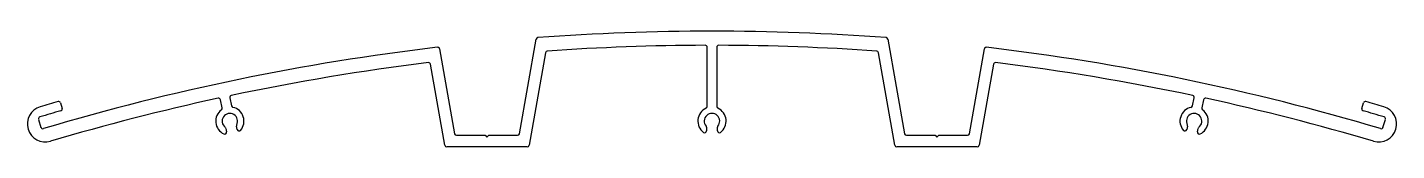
# Model space of a CAD drawing. Extents: x 434 to 647, y 653 to 671.
import ezdxf

# ---------------------------------------------------------------- set-up
doc = ezdxf.new("R2010")
doc.units = 0
doc.layers.get('0').update_dxf_attribs({"linetype": 'CONTINUOUS'})

msp = doc.modelspace()

# ---------------------------------------------------------------- linework, layer by layer
for p, q in [((510.36, 655.14), (512.95, 669.83)), ((567.68, 669.83), (570.27, 655.14)), ((497.94, 668.33), (500.27, 655.14)), ((514.41, 667.73), (511.87, 653.34)), ((539.56, 659.36), (539.56, 668.59)), ((541.06, 668.59), (541.06, 659.36)), ((568.76, 653.34), (566.22, 667.73)), ((580.36, 655.14), (582.68, 668.33)), ((498.76, 653.34), (496.54, 665.95)), ((584.09, 665.95), (581.87, 653.34)), ((464.1, 659.15), (463.83, 660.41)), ((465.3, 660.72), (465.57, 659.46)), ((615.05, 659.46), (615.32, 660.72)), ((616.79, 660.41), (616.52, 659.15)), ((438.97, 659.93), (439.23, 659.07)), ((641.4, 659.07), (641.66, 659.93)), ((435.56, 657.37), (435.93, 656.12)), ((466.46, 655.79), (466.35, 656.33)), ((539.46, 656.13), (539.46, 655.58)), ((541.16, 655.58), (541.16, 656.13)), ((614.28, 656.33), (614.16, 655.79)), ((644.69, 656.12), (645.07, 657.37)), ((464.68, 655.97), (464.8, 655.43)), ((500.56, 654.89), (505.01, 654.89)), ((505.01, 654.89), (505.31, 654.59)), ((505.31, 654.59), (505.61, 654.89)), ((505.61, 654.89), (510.06, 654.89)), ((570.56, 654.89), (575.01, 654.89)), ((575.01, 654.89), (575.31, 654.59)), ((575.31, 654.59), (575.61, 654.89)), ((575.61, 654.89), (580.06, 654.89)), ((615.83, 655.43), (615.94, 655.97)), ((511.57, 653.09), (499.05, 653.09)), ((581.57, 653.09), (569.05, 653.09))]:
    msp.add_line(p, q)
for centre, radius, start, end in [((540.31, 306.9), 364.19, 85.7339, 94.2661), ((513.24, 669.78), 0.3, 94.2661, 170), ((540.31, 306.9), 361.99, 90.1663, 94.0606), ((539.26, 668.59), 0.3, 0, 90.1663), ((541.36, 668.59), 0.3, 89.8337, 180), ((540.31, 306.9), 361.99, 85.9394, 89.8337), ((567.38, 669.78), 0.3, 10, 85.7339), ((540.31, 306.9), 364.19, 96.7333, 106.5939), ((497.65, 668.28), 0.3, 10, 96.7333), ((514.7, 667.68), 0.3, 94.0606, 170), ((565.92, 667.68), 0.3, 10, 85.9394), ((582.98, 668.28), 0.3, 83.2667, 170), ((540.31, 306.9), 364.19, 73.4061, 83.2667), ((540.31, 306.9), 361.99, 96.999, 101.922), ((496.24, 665.89), 0.3, 10, 96.999), ((584.39, 665.89), 0.3, 83.001, 170), ((540.31, 306.9), 361.99, 78.078, 83.001), ((540.31, 306.9), 361.99, 102.2547, 106.5154), ((463.54, 660.35), 0.3, 12.0884, 102.2547), ((465.59, 660.79), 0.3, 101.922, 192.0884), ((615.03, 660.79), 0.3, 347.9116, 78.078), ((617.08, 660.35), 0.3, 77.7453, 167.9116), ((540.31, 306.9), 361.99, 73.4846, 77.7453), ((436.61, 656.64), 2.8, 106.5154, 286.5154), ((540.31, 306.9), 366.09, 106.0624, 106.594), ((540.31, 306.9), 367.59, 106.0638, 106.5154), ((438.68, 659.85), 0.3, 16.641, 106.0638), ((438.94, 658.99), 0.3, 286.0624, 16.641), ((465.31, 657.09), 2.2, 126.923, 244.8406), ((463.81, 659.09), 0.3, 306.923, 12.0884), ((465.31, 657.09), 1.2, 332.1439, 232.0329), ((465.86, 659.53), 0.3, 192.0884, 257.2538), ((465.31, 657.09), 2.2, 319.3362, 77.2538), ((540.31, 657.09), 2.2, 114.8346, 232.7522), ((540.31, 657.09), 1.2, 320.0555, 219.9445), ((539.26, 659.36), 0.3, 294.8346, 0), ((541.36, 659.36), 0.3, 180, 245.1654), ((540.31, 657.09), 2.2, 307.2478, 65.1654), ((615.31, 657.09), 2.2, 102.7462, 220.6638), ((615.31, 657.09), 1.2, 307.9671, 207.8561), ((614.76, 659.53), 0.3, 282.7462, 347.9116), ((615.31, 657.09), 2.2, 295.1594, 53.077), ((616.81, 659.09), 0.3, 167.9116, 233.077), ((641.69, 658.99), 0.3, 163.359, 253.9376), ((540.31, 306.9), 366.09, 73.406, 73.9376), ((641.95, 659.85), 0.3, 73.9362, 163.359), ((540.31, 306.9), 367.59, 73.4846, 73.9362), ((644.01, 656.64), 2.8, 253.4846, 73.4846), ((435.85, 657.46), 0.3, 106.594, 196.641), ((436.22, 656.21), 0.3, 196.641, 286.5939), ((464.39, 655.91), 0.3, 12.0884, 52.0329), ((466.64, 656.39), 0.3, 152.1439, 192.0884), ((539.16, 656.13), 0.3, 0, 39.9445), ((541.46, 656.13), 0.3, 140.0555, 180), ((613.99, 656.39), 0.3, 347.9116, 27.8561), ((616.24, 655.91), 0.3, 127.9671, 167.9116), ((644.41, 656.21), 0.3, 253.4061, 343.359), ((644.78, 657.46), 0.3, 343.359, 73.406), ((464.51, 655.37), 0.3, 244.8406, 12.0884), ((466.75, 655.85), 0.3, 192.0884, 319.3362), ((500.56, 655.19), 0.3, 190, 270), ((510.06, 655.19), 0.3, 270, 350), ((539.16, 655.58), 0.3, 232.7522, 0), ((541.46, 655.58), 0.3, 180, 307.2478), ((570.56, 655.19), 0.3, 190, 270), ((580.06, 655.19), 0.3, 270, 350), ((613.87, 655.85), 0.3, 220.6638, 347.9116), ((616.12, 655.37), 0.3, 167.9116, 295.1594), ((499.05, 653.39), 0.3, 190, 270), ((511.57, 653.39), 0.3, 270, 350), ((569.05, 653.39), 0.3, 190, 270), ((581.57, 653.39), 0.3, 270, 350)]:
    msp.add_arc(centre, radius, start, end)

doc.saveas('drawing.dxf')
